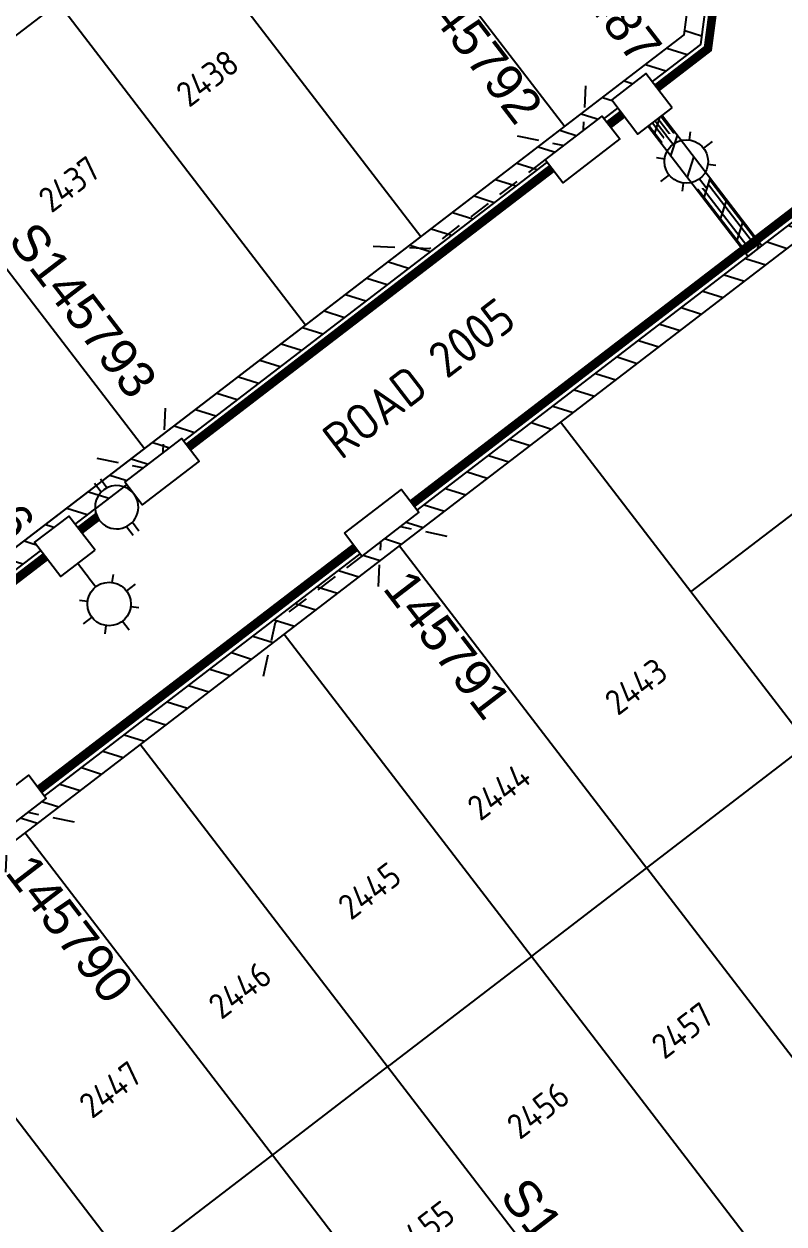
# Model space of a CAD drawing. Extents: x 296374 to 298792, y 6267790 to 6270844.
# Drawn here: x 298240.1 to 298292.5, y 6269901 to 6269983.7 of the extents above; entities that cross this region are included whole.
import ezdxf
from ezdxf.enums import TextEntityAlignment as Align

# ---------------------------------------------------------------- set-up
doc = ezdxf.new("R2010")
doc.units = 0
for name, pattern in [('Dash', [5, 3, -2]), ('IE Trench LV', [6.5, 5, -1.5]), ('Trench-Service', [1.5, 1, -0.5])]:
    doc.linetypes.add(name, pattern=pattern)
for name, color, linetype in [('_User_Equip_Easement', 7, 'Continuous'), ('_User_Roadnames', 7, 'Continuous'), ('_User_xref', 251, 'Continuous'), ('Duct_SP_NEW', 2, 'Continuous'), ('Equip_LV_NEW', 2, 'Continuous'), ('Equip_SP_SL_NEW', 2, 'Continuous'), ('Mains_LV_NEW_T84', 2, 'Continuous'), ('Mains_SL_NEW_R6', 2, 'Continuous'), ('Services_SP_NEW_UG', 7, 'Trench-Service'), ('SupportsUG_SP_LV_NEW', 2, 'Continuous'), ('SupportsUG_SP_LV_SL_NEW', 2, 'Continuous'), ('Trench_SP_NEW', 2, 'IE Trench LV'), ('UG_Details_SP_MISC', 7, 'Continuous'), ('X-Masterplan_LotLayout_P2$0$D-LO-Stage 24', 251, 'Continuous'), ('X-Masterplan_LotLayout_P2$0$D-RD-Stage24_BDY', 251, 'Continuous'), ('XR-600340-P4-CI-DESIGN (06032016)$0$GN-ANNO-TEXT-LOT24', 251, 'Continuous')]:
    doc.layers.add(name, color=color, linetype=linetype)
doc.styles.add('CDD_AN-ISOCP', font='isocp.shx')
doc.styles.add('POLE_LABEL', font='arial.ttf')
doc.styles.add('SL_LABEL', font='arial.ttf')
doc.styles.get("Standard").update_dxf_attribs({"font": 'arial.ttf'})
doc.styles.add('XR-600340-P4-CI-DESIGN (06032016)$0$CDD_AN-ISOCP', font='isocp.shx')
doc.linetypes.add('Cable 4', pattern='A,5.25,-0.1,["o",Standard,S=2,R=0,X=1.2,Y=-0.7],-4', length=9.35)
doc.linetypes.add('Cable New UG', pattern='A,7,-0.25,["x",Standard,S=2,R=0,X=0.2,Y=-0.8],-2.1', length=9.35)
doc.linetypes.add('IE Trench HV', pattern='A,7,-0.2,["/",Standard,S=3,R=0,X=0.6,Y=-1.4],-2.5', length=9.7)
pattern_1 = [(162.4963, (298226.3864, 6269882.092), (-0.45837, -1.453435), [])]

# ---------------------------------------------------------------- blocks, each defined once
blk = doc.blocks.new('XR-600340-P4-CI-DESIGN (06032016)')
at = {"layer": 'XR-600340-P4-CI-DESIGN (06032016)$0$GN-ANNO-TEXT-LOT24', "linetype": 'ByBlock', "char_height": 1.75, "attachment_point": 5, "rotation": 37.45421, "style": 'XR-600340-P4-CI-DESIGN (06032016)$0$CDD_AN-ISOCP'}
for s, insert in [('2438', (298252.743, 6269979.984)), ('2437', (298243.223, 6269972.679)), ('2443', (298282.27, 6269938.05)), ('2444', (298272.829, 6269930.806)), ('2445', (298263.904, 6269923.958)), ('2446', (298254.978, 6269917.11)), ('2457', (298285.464, 6269914.339)), ('2447', (298246.052, 6269910.262)), ('2456', (298275.52, 6269908.818)), ('2455', (298267.613, 6269900.642))]:
    blk.add_mtext(s, dxfattribs=dict(at, insert=insert))
blk = doc.blocks.new('X-Masterplan_LotLayout_P2')
at = {"layer": 'X-Masterplan_LotLayout_P2$0$D-LO-Stage 24'}
for p, q in [((298272.499, 6270008.222), (298170.34, 6269929.841)), ((298260.31, 6269998.87), (298277.354, 6269976.656)), ((298267.437, 6269969.047), (298250.393, 6269991.262)), ((298259.503, 6269962.96), (298242.459, 6269985.174)), ((298248.396, 6269954.438), (298231.352, 6269976.652)), ((298286.047, 6269944.567), (298308.261, 6269961.611)), ((298286.047, 6269944.567), (298277.068, 6269956.269)), ((298265.958, 6269947.745), (298283.002, 6269925.531)), ((298293.656, 6269934.649), (298286.047, 6269944.567)), ((298258.024, 6269941.658), (298275.068, 6269919.443)), ((298265.151, 6269911.834), (298248.107, 6269934.049)), ((298275.179, 6269919.529), (298294.062, 6269934.016)), ((298240.173, 6269927.962), (298257.217, 6269905.747)), ((298300.046, 6269903.316), (298283.002, 6269925.531)), ((298247.3, 6269898.138), (298230.256, 6269920.353)), ((298275.179, 6269919.529), (298265.262, 6269911.919)), ((298275.068, 6269919.443), (298292.113, 6269897.229)), ((298257.329, 6269905.832), (298265.262, 6269911.919)), ((298282.195, 6269889.62), (298265.151, 6269911.834)), ((298247.411, 6269898.223), (298257.329, 6269905.832)), ((298257.218, 6269905.747), (298274.261, 6269883.532))]:
    blk.add_line(p, q, dxfattribs=at)
at = {"layer": 'X-Masterplan_LotLayout_P2$0$D-RD-Stage24_BDY'}
for points in [[(298170.34, 6269929.841), (298184.341, 6269911.594), (298191.351, 6269910.67), (298285.576, 6269982.964), (298286.499, 6269989.974), (298272.499, 6270008.222), (298258.498, 6270026.47), (298251.487, 6270027.393), (298157.263, 6269955.1), (298156.34, 6269948.089)], [(298201.091, 6269897.976), (298295.315, 6269970.27), (298302.326, 6269969.347), (298330.327, 6269932.851), (298329.404, 6269925.84), (298235.179, 6269853.547), (298228.169, 6269854.47), (298200.168, 6269890.966)]]:
    blk.add_lwpolyline(points, close=True, dxfattribs=at)
blk = doc.blocks.new('LV_UG_LINKS_OPEN_NEW')
blk.add_wipeout([(-1.168, 0.932), (-1.275, 0.778), (-1.363, 0.612), (-1.429, 0.436), (-1.472, 0.254), (-1.492, 0.067), (-1.489, -0.12), (-1.462, -0.306), (-1.412, -0.487), (-1.34, -0.66), (-1.247, -0.823), (-1.134, -0.973), (-1.003, -1.107), (-0.857, -1.224), (-0.696, -1.322), (-0.525, -1.399), (-0.346, -1.453), (-0.161, -1.485), (0.026, -1.494), (0.213, -1.479), (0.397, -1.44), (0.574, -1.379), (0.743, -1.296), (0.899, -1.193), (1.042, -1.071), (1.168, -0.932), (1.275, -0.778), (1.363, -0.612), (1.429, -0.436), (1.472, -0.254), (1.492, -0.067), (1.489, 0.12), (1.462, 0.306), (1.412, 0.487), (1.34, 0.66), (1.247, 0.823), (1.134, 0.973), (1.003, 1.107), (0.857, 1.224), (0.696, 1.322), (0.525, 1.399), (0.346, 1.453), (0.161, 1.485), (-0.026, 1.494), (-0.213, 1.479), (-0.397, 1.44), (-0.574, 1.379), (-0.743, 1.296), (-0.899, 1.193), (-1.042, 1.071)])
for p, q in [((-0.249, 1.473), (-0.249, 2.22)), ((0.249, 1.473), (0.249, 2.22)), ((-0.249, -1.473), (-0.249, -2.22)), ((0.249, -1.473), (0.249, -2.22))]:
    blk.add_line(p, q)
blk.add_lwpolyline([(1.494, 0, 1), (-1.494, 0, 1)], format="xyb", close=True)
for tag, p, flags in [('Z', (0, 0), 1), ('ORIENTATION', (0, 0), 9), ('USAGE', (0, -0.2), 9), ('NOTES', (0, -0.4), 9)]:
    blk.add_attdef(tag, p, '', height=0.2, dxfattribs=dict(flags=flags))
blk = doc.blocks.new('*U102')
blk.add_line((0, 0), (0, 0))
at = {"style": 'SL_LABEL', "flags": 9}
for tag, height, p in [('ASSET_NUM', 2.5, (2, 2)), ('STREET_CODE', 0.2, (0, -0.2))]:
    blk.add_attdef(tag, text='', height=height, dxfattribs=at).set_placement(p, align=Align.MIDDLE_LEFT)
for tag, p, flags in [('Z', (0, 0), 1), ('OPERATED_BY', (0, -9.607), 9)]:
    blk.add_attdef(tag, p, '', height=0.2, dxfattribs=dict(flags=flags))
at = {"flags": 9}
for tag, p in [('CONSTRUCTED_VOLTAGE', (0, -0.4)), ('CONTROL_TYPE', (0, -0.6)), ('LANTERN_PURPOSE', (0, -0.8)), ('OPERATING_VOLTAGE', (0, -1.4)), ('ORIENTATION', (0, -1.6)), ('LANTERN_TYPE', (0, -1)), ('NO_PHASES', (0, -1.2)), ('OWNED_BY', (0, -1.8)), ('STATE', (0, -2)), ('CEXIST', (0, -2.4)), ('USAGE', (0, -2.2)), ('CNEW', (0, -2.6)), ('CNUMBER', (0, -2.8)), ('CREMOVE', (0, -3)), ('CREPLACE', (0, -3.2)), ('LKINGHEIGHT', (0, -3.4)), ('LBRACKET', (0, -3.6)), ('MAINTAINED_BY', (0, -9.863))]:
    blk.add_attdef(tag, text='', height=0.2, dxfattribs=at).set_placement(p, align=Align.MIDDLE_LEFT)
blk.add_wipeout([(0.907, -8.703), (-0.626, -8.067), (-1.564, -6.698), (-0.928, -5.166), (0.43, -4.124), (1.973, -4.863), (2.912, -6.232), (2.276, -7.764)])
for p, q in [((0, 0), (0.519, -4.976)), ((1.973, -4.863), (1.619, -5.3)), ((-0.928, -5.166), (-0.491, -5.52)), ((2.912, -6.232), (2.166, -6.31)), ((-0.818, -6.62), (-1.564, -6.698)), ((2.276, -7.764), (1.839, -7.41)), ((-0.626, -8.067), (-0.271, -7.63)), ((0.829, -7.957), (0.907, -8.703))]:
    blk.add_line(p, q)
blk.add_circle((0.674, -6.465), 1.5)
for tag, height, flags, p in [('LNUMBER', 2.5, 8, (1.2, -2.8)), ('LBRACKETVOCAB', 0.2, 9, (0, -3.8)), ('LCATEGORY', 0.2, 9, (0, -4)), ('LCHARGE1', 0.2, 9, (0, -4.2)), ('LCHARGE1PERCENT', 0.2, 9, (0, -4.4)), ('LCHARGE2', 0.2, 9, (0, -4.6)), ('LCHARGE2PERCENT', 0.2, 9, (0, -4.8)), ('LCHARGE3', 0.2, 9, (0, -5)), ('LCHARGE3PERCENT', 0.2, 9, (0, -5.2)), ('LEXIST', 0.2, 9, (0, -5.4)), ('LLAMP', 0.2, 9, (0, -5.6)), ('LLAMPVOCAB', 0.2, 9, (0, -5.8)), ('LMAST', 0.2, 9, (0, -6)), ('LMASTVOCAB', 0.2, 9, (0, -6.2)), ('LNEW', 0.2, 9, (0, -6.4)), ('LANTNUMBER', 0.2, 9, (0, -6.6)), ('LOUTREACH', 0.2, 9, (0, -7)), ('LOUTREACHVOCAB', 0.2, 9, (0, -7.2)), ('LRATECODE', 0.2, 9, (0, -7.4)), ('LREMOVE', 0.2, 9, (0, -7.6)), ('LREPLACE', 0.2, 9, (0, -7.8)), ('LTYPE', 0.2, 9, (0, -8)), ('LTYPEVOCAB', 0.2, 9, (0, -8.2)), ('SUBURB', 0.2, 9, (0, -8.6)), ('STREETNAME', 0.2, 9, (0, -8.8)), ('LEGEND', 0.2, 9, (0, -8.4)), ('LOCATION', 0.2, 9, (0, -9)), ('NOTES', 0.2, 9, (0, -9.2))]:
    blk.add_attdef(tag, text='', height=height, dxfattribs=dict(flags=flags)).set_placement(p, align=Align.MIDDLE_LEFT)
blk = doc.blocks.new('PILLAR_NEW')
for tag, height, flags, p in [('ASSET_NUM', 2.5, 8, (2, 4)), ('STREET_CODE', 0.2, 9, (1.5, 2)), ('OWNED_BY', 0.2, 9, (1.5, 1.8)), ('OPERATED_BY', 0.2, 9, (1.5, 1.6))]:
    blk.add_attdef(tag, text='', height=height, dxfattribs=dict(flags=flags)).set_placement(p, align=Align.MIDDLE_LEFT)
blk.add_wipeout([(-2.475, 0.99), (2.475, 0.99), (2.475, -0.99), (-2.475, -0.99)])
at = {"lineweight": -3}
blk.add_lwpolyline([(-2.475, 0.99), (2.475, 0.99), (2.475, -0.99), (-2.475, -0.99)], close=True, dxfattribs=at)
for tag, flags, p in [('STATE', 9, (1.5, 1.2)), ('SUPPORT_TYPE', 9, (1.5, 1)), ('USAGE', 9, (1.5, 0.8)), ('MAINTAINED_BY', 9, (1.5, 1.4)), ('SUBURB', 9, (1.5, 0.2)), ('STREETNAME', 9, (1.5, 0)), ('LEGEND', 9, (1.5, 0.6)), ('PARENT', 9, (1.5, 0.4)), ('Z', 1, (1.5, -0.6)), ('LOCATION', 9, (1.5, -0.2)), ('NOTES', 9, (1.5, -0.4))]:
    blk.add_attdef(tag, text='', height=0.2, dxfattribs=dict(flags=flags)).set_placement(p, align=Align.MIDDLE_LEFT)
blk = doc.blocks.new('COLUMN_NEW')
for tag, height, flags, p in [('ASSET_NUM', 2.5, 8, (2, 2)), ('LOCATION', 0.2, 9, (1.5, -2.2)), ('NOTES', 0.2, 9, (1.5, -2.4)), ('Z', 0.2, 1, (1.5, -2.8)), ('LABEL_ALIGNMENT', 0.2, 9, (1.5, -2.6))]:
    blk.add_attdef(tag, text='', height=height, dxfattribs=dict(flags=flags)).set_placement(p, align=Align.MIDDLE_LEFT)
blk.add_wipeout([(-1.485, -1.485), (1.485, -1.485), (1.485, 1.485), (-1.485, 1.485)])
at = {"lineweight": -3}
blk.add_lwpolyline([(-1.485, -1.485), (1.485, -1.485), (1.485, 1.485), (-1.485, 1.485)], close=True, dxfattribs=at)
at = {"style": 'POLE_LABEL', "flags": 9}
blk.add_attdef('STRUCTURE_PLANT_NUMBER', text='', height=0.2, dxfattribs=at).set_placement((1.5, 0.242), align=Align.MIDDLE_LEFT)
at = {"flags": 9}
for tag, p in [('STREET_CODE', (1.5, 0)), ('OWNED_BY', (1.5, -0.4)), ('OPERATED_BY', (1.5, -0.6)), ('COLUMN_TYPE', (1.5, -0.2)), ('MAINTAINED_BY', (1.5, -0.8)), ('STATE', (1.5, -1)), ('USAGE', (1.5, -1.2)), ('LEGEND', (1.5, -1.4)), ('PARENT', (1.5, -1.6)), ('SUBURB', (1.5, -1.8)), ('STREETNAME', (1.5, -2))]:
    blk.add_attdef(tag, text='', height=0.2, dxfattribs=at).set_placement(p, align=Align.MIDDLE_LEFT)

msp = doc.modelspace()

# ---------------------------------------------------------------- linework, layer by layer
at = {"layer": 'Duct_SP_NEW', "lineweight": -3}
for p, q in [((298283.0843, 6269978.53156), (298282.67174, 6269978.21502)), ((298283.0843, 6269978.53156), (298290.71848, 6269968.5815)), ((298282.25918, 6269977.89848), (298282.67174, 6269978.21502)), ((298282.25918, 6269977.89848), (298289.89336, 6269967.94843)), ((298290.71848, 6269968.5815), (298290.30592, 6269968.26497)), ((298289.89336, 6269967.94843), (298290.30592, 6269968.26497))]:
    msp.add_line(p, q, dxfattribs=at)
at = {"layer": 'Mains_LV_NEW_T84', "linetype": 'Cable New UG', "lineweight": -3, "flags": 128}
for points in [[(298278.57153, 6269975.06914), (298287.45043, 6269981.88147), (298288.59007, 6269990.53466), (298274.0854, 6270009.43941), (298259.58025, 6270028.3448), (298250.92705, 6270029.48444), (298242.04815, 6270022.67211)], [(298249.61306, 6269952.85075), (298278.57153, 6269975.06914)], [(298264.74049, 6269949.33216), (298294.7551, 6269972.36087), (298303.4083, 6269971.22123), (298317.55431, 6269952.78394)], [(298239.06662, 6269929.63389), (298264.74049, 6269949.33216)]]:
    msp.add_lwpolyline(points, dxfattribs=at)
at = {"layer": 'Mains_LV_NEW_T84', "linetype": 'Cable New UG', "lineweight": -3, "extrusion": (-5.66953e-09, -4.34995e-09, 1), "elevation": -0.02896, "flags": 128}
msp.add_lwpolyline([(298218.67113, 6269929.11055), (298249.61306, 6269952.85075)], dxfattribs=at)
at = {"layer": 'Mains_SL_NEW_R6', "linetype": 'Cable 4', "flags": 128}
for points in [[(298282.67174, 6269978.21502), (298287.45043, 6269981.88147), (298288.59007, 6269990.53466), (298287.90317, 6269991.42993)], [(298278.57153, 6269975.06914), (298282.67174, 6269978.21502)]]:
    msp.add_lwpolyline(points, dxfattribs=at)
at = {"layer": 'Mains_SL_NEW_R6', "linetype": 'Cable 4', "elevation": 0, "flags": 128}
msp.add_lwpolyline([(298249.61306, 6269952.85075), (298242.91253, 6269947.70977)], dxfattribs=at)
at = {"layer": 'Services_SP_NEW_UG', "linetype": 'Dash', "lineweight": -3, "ltscale": 0.5, "elevation": 0, "flags": 128}
for points in [[(298274.06694, 6269976.01187), (298278.57153, 6269975.06914), (298278.82724, 6269979.66421)], [(298264.14966, 6269968.40284), (298268.05161, 6269968.24555), (298276.00527, 6269974.34799), (298278.57153, 6269975.06914)], [(298245.10847, 6269953.79349), (298249.61306, 6269952.85075), (298249.86876, 6269957.44582)], [(298269.24508, 6269948.38942), (298264.74049, 6269949.33216), (298264.48478, 6269944.73709)], [(298243.57121, 6269928.69115), (298239.06662, 6269929.63389), (298238.81091, 6269925.03881)]]:
    msp.add_lwpolyline(points, dxfattribs=at)
at = {"layer": 'Services_SP_NEW_UG', "linetype": 'Dash', "lineweight": -3, "ltscale": 0.5, "flags": 128}
msp.add_lwpolyline([(298264.74049, 6269949.33216), (298263.3795, 6269947.04012), (298257.4093, 6269942.45948), (298256.55096, 6269938.64985)], dxfattribs=at)
at = {"layer": 'Trench_SP_NEW', "linetype": 'IE Trench HV', "const_width": 0.5, "flags": 128}
for points in [[(298251.01108, 6270029.17078), (298251.01108, 6270029.17078), (298259.41787, 6270028.06359), (298288.27641, 6269990.45064), (298287.16922, 6269982.04384), (298282.48912, 6269978.45304)], [(298313.71428, 6269911.6599), (298322.46752, 6269918.37582), (298327.85865, 6269922.51217), (298330.99727, 6269924.92027), (298332.10447, 6269933.32707), (298303.24593, 6269970.94002), (298294.83913, 6269972.04721), (298289.96862, 6269968.31032)]]:
    msp.add_lwpolyline(points, dxfattribs=at)
at = {"layer": 'Trench_SP_NEW', "linetype": 'IE Trench LV', "const_width": 0.5, "flags": 128}
msp.add_lwpolyline([(298282.48912, 6269978.45304), (298200.6374, 6269915.6523)], dxfattribs=at)
at = {"layer": 'Trench_SP_NEW', "linetype": 'IE Trench LV', "flags": 128}
msp.add_lwpolyline([(298289.96862, 6269968.31032, 0.5, 0.5, 0), (298208.20063, 6269905.57383, 0.5, 0.5, 0), (298199.49746, 6269898.89632, 0.5, 0.5, 0), (298198.39027, 6269890.48953, 0.5, 0.5, 0), (298227.24881, 6269852.87657, 0.5, 0.5, 0), (298231.41187, 6269852.32829, 0, 0, 0)], format="xyseb", dxfattribs=at)
at = {"layer": 'UG_Details_SP_MISC', "lineweight": -3}
for p, q in [((298282.48133, 6269978.06893), (298282.67174, 6269978.21502)), ((298282.48133, 6269978.06893), (298282.67174, 6269978.21502)), ((298290.11551, 6269968.11887), (298282.48133, 6269978.06893)), ((298282.48133, 6269978.06893), (298282.48133, 6269978.06893)), ((298282.86215, 6269978.36111), (298282.67174, 6269978.21502)), ((298282.86215, 6269978.36111), (298282.67174, 6269978.21502)), ((298290.49633, 6269968.41106), (298282.86215, 6269978.36111)), ((298282.86215, 6269978.36111), (298282.86215, 6269978.36111)), ((298290.11551, 6269968.11887), (298290.30592, 6269968.26497)), ((298290.49633, 6269968.41106), (298290.30592, 6269968.26497))]:
    msp.add_line(p, q, dxfattribs=at)

# ---------------------------------------------------------------- block references
at = {"layer": '_User_xref', "color": 7}
msp.add_blockref('X-Masterplan_LotLayout_P2', (0, 0), dxfattribs=at)
at = {"layer": '_User_xref', "color": 6, "lineweight": -3}
msp.add_blockref('XR-600340-P4-CI-DESIGN (06032016)', (0, 0), dxfattribs=at)

# ---------------------------------------------------------------- next in the draw order: block references
at = {"layer": 'Equip_LV_NEW', "lineweight": -3, "extrusion": (0.001675, -0.000220639, 0.999999), "rotation": 36.57125097351761}
msp.add_blockref('LV_UG_LINKS_OPEN_NEW', (298246.07158, 6269950.36414, -883.74946), dxfattribs=at)
at = {"layer": 'Equip_SP_SL_NEW', "linetype": 'Cable New UG', "lineweight": -3, "extrusion": (-6.91748e-08, -9.25798e-08, 1), "rotation": 31.54858459534899}
msp.add_blockref('*U102', (298281.76779, 6269979.39319, -0.60136), dxfattribs=at)

# ---------------------------------------------------------------- next in the draw order: hatches: boundary and pattern name
at = {"layer": '_User_Equip_Easement'}
h = msp.add_hatch(dxfattribs=at)
h.set_pattern_fill('ANSI31', color=256, scale=0.48, angle=169.9977654)
h.set_pattern_definition([(252.4972, (298333.1422, 6269864.8297), (1.453442, -0.458346), [])])
h.paths.add_polyline_path([(298281.70883, 6269978.48431), (298289.98732, 6269967.69358), (298290.93938, 6269968.42405), (298282.66089, 6269979.21478)])

# ---------------------------------------------------------------- next in the draw order: linework, layer by layer
at = {"layer": '_User_Equip_Easement', "linetype": 'Continuous', "flags": 128}
msp.add_lwpolyline([(298281.70883, 6269978.48431), (298289.98774, 6269967.6939), (298290.9398, 6269968.42437), (298282.66089, 6269979.21478)], close=True, dxfattribs=at)

# ---------------------------------------------------------------- next in the draw order: block references
at = {"layer": 'Equip_SP_SL_NEW', "linetype": 'Cable New UG', "lineweight": -3, "extrusion": (-6.91748e-08, -9.25798e-08, 1), "rotation": 31.54858459534899}
msp.add_blockref('*U102', (298242.00858, 6269948.88794, -0.60136), dxfattribs=at)

# ---------------------------------------------------------------- next in the draw order: hatches: boundary and pattern name
at = {"layer": '_User_Equip_Easement'}
h = msp.add_hatch(dxfattribs=at)
h.set_pattern_fill('ANSI31', color=256, scale=0.48, angle=80)
h.set_pattern_definition(pattern_1)
h.paths.add_polyline_path([(298251.1446, 6270028.64888), (298156.13808, 6269955.74924), (298155.14988, 6269948.24594), (298156.33961, 6269948.08925), (298157.26291, 6269955.09978), (298251.48074, 6270027.39424), (298258.49776, 6270026.47009), (298286.49902, 6269989.97448), (298285.57572, 6269982.96395), (298197.64154, 6269915.49101), (298198.37205, 6269914.53898), (298286.70055, 6269982.31449), (298287.75365, 6269990.31059), (298259.14725, 6270027.59491)])
h = msp.add_hatch(dxfattribs=at)
h.set_pattern_fill('ANSI31', color=256, scale=0.48, angle=80)
h.set_pattern_definition(pattern_1)
h.paths.add_polyline_path([(298294.97918, 6269971.52445), (298199.96614, 6269898.6257), (298198.91303, 6269890.62957), (298227.51943, 6269853.34525), (298235.51556, 6269852.29215), (298330.5286, 6269925.19089), (298331.5817, 6269933.18702), (298302.97531, 6269970.47135)])
h.paths.add_polyline_path([(298295.31529, 6269970.26982), (298302.32582, 6269969.34652), (298330.32707, 6269932.85091), (298329.40377, 6269925.84038), (298235.17945, 6269853.54678), (298228.16892, 6269854.47007), (298200.16766, 6269890.96568), (298201.09096, 6269897.97621)], flags=16)

# ---------------------------------------------------------------- next in the draw order: linework, layer by layer
at = {"layer": '_User_Equip_Easement', "linetype": 'Continuous', "flags": 128}
for points in [[(298197.64154, 6269915.49101), (298285.57572, 6269982.96395), (298286.49902, 6269989.97448), (298258.49776, 6270026.47009), (298251.48074, 6270027.39424), (298157.26291, 6269955.09978), (298156.33961, 6269948.08925), (298155.14988, 6269948.24594), (298156.13808, 6269955.74924), (298251.1446, 6270028.64888), (298259.14725, 6270027.59491), (298287.75365, 6269990.31059), (298286.70055, 6269982.31449), (298198.37205, 6269914.53898)], [(298199.96614, 6269898.6257), (298294.97918, 6269971.52445), (298302.97531, 6269970.47135), (298331.5817, 6269933.18702), (298330.5286, 6269925.19089), (298235.51556, 6269852.29215), (298227.51943, 6269853.34525), (298198.91303, 6269890.62957)], [(298201.09096, 6269897.97621), (298295.31529, 6269970.26982), (298302.32582, 6269969.34652), (298330.32707, 6269932.85091), (298329.40377, 6269925.84038), (298235.17945, 6269853.54678), (298228.16892, 6269854.47007), (298200.16766, 6269890.96568)]]:
    msp.add_lwpolyline(points, close=True, dxfattribs=at)

# ---------------------------------------------------------------- next in the draw order: block references
at = {"layer": 'SupportsUG_SP_LV_NEW', "lineweight": -3, "extrusion": (1.9461e-09, -2.53646e-09, 1)}
ref = msp.add_blockref('PILLAR_NEW', (298278.57153, 6269975.06914, -0.01532), dxfattribs=dict(at, rotation=37.49722231136185))
ref.add_attrib('ASSET_NUM', '145792', dxfattribs={"layer": '0', "height": 2.5, "rotation": 307.4972224}).set_placement((298267.9076, 6269986.61353, -0.01532), align=Align.MIDDLE_LEFT)
ref = msp.add_blockref('PILLAR_NEW', (298249.61306, 6269952.85075, -0.01532), dxfattribs=dict(at, rotation=37.49722231136185))
ref.add_attrib('ASSET_NUM', 'S145793', dxfattribs={"layer": '0', "height": 2.5, "rotation": 307.4972224}).set_placement((298239.92533, 6269969.54961, -0.01532), align=Align.MIDDLE_LEFT)
ref = msp.add_blockref('PILLAR_NEW', (298264.74049, 6269949.33216, -0.01532), dxfattribs=dict(at, rotation=37.49722231136185))
ref.add_attrib('ASSET_NUM', '145791', dxfattribs={"layer": '0', "height": 2.5, "rotation": 307.4972224}).set_placement((298265.74044, 6269945.56505, -0.01532), align=Align.MIDDLE_LEFT)
ref = msp.add_blockref('PILLAR_NEW', (298239.06662, 6269929.63389, -0.01532), dxfattribs=dict(at, rotation=37.49722231136185))
ref.add_attrib('ASSET_NUM', '145790', dxfattribs={"layer": '0', "height": 2.5, "rotation": 307.4972224}).set_placement((298239.72452, 6269925.97547, -0.01532), align=Align.MIDDLE_LEFT)
ref = msp.add_blockref('PILLAR_NEW', (298283.50906, 6269888.10681, -0.01532), dxfattribs=dict(at, rotation=37.49722231136185))
ref.add_attrib('ASSET_NUM', 'S145783', dxfattribs={"layer": '0', "height": 2.5, "rotation": 307.4972224}).set_placement((298273.78908, 6269903.66803, -0.01532), align=Align.MIDDLE_LEFT)

# ---------------------------------------------------------------- next in the draw order: texts
at = {"layer": '_User_Roadnames', "insert": (298260.42243, 6269955.59612), "char_height": 2.5, "width": 20.7538705, "attachment_point": 1, "rotation": 37.4972198, "style": 'CDD_AN-ISOCP', "bg_fill": 3, "box_fill_scale": 1.2, "bg_fill_color": 256, "bg_fill_transparency": 0}
msp.add_mtext('ROAD 2005', dxfattribs=at)

# ---------------------------------------------------------------- next in the draw order: block references
at = {"layer": 'SupportsUG_SP_LV_SL_NEW', "extrusion": (6.89606e-08, 9.24155e-08, 1)}
ref = msp.add_blockref('COLUMN_NEW', (298282.67174, 6269978.21502, 0.60001), dxfattribs=dict(at, rotation=127.4972223973504))
ref.add_attrib('ASSET_NUM', '931487', dxfattribs={"layer": '0', "extrusion": (6.89606e-08, 9.24155e-08, 1), "height": 2.5, "rotation": 307.4972224}).set_placement((298276.10424, 6269990.70868, 0.60001), align=Align.MIDDLE_LEFT)
ref = msp.add_blockref('COLUMN_NEW', (298242.91253, 6269947.70977, 0.60001), dxfattribs=dict(at, rotation=127.4972223973504))
ref.add_attrib('ASSET_NUM', '931486', dxfattribs={"layer": '0', "extrusion": (6.89606e-08, 9.24155e-08, 1), "height": 2.5, "rotation": 307.4972224}).set_placement((298232.93051, 6269957.87609, 0.60001), align=Align.MIDDLE_LEFT)

doc.saveas('drawing.dxf')
